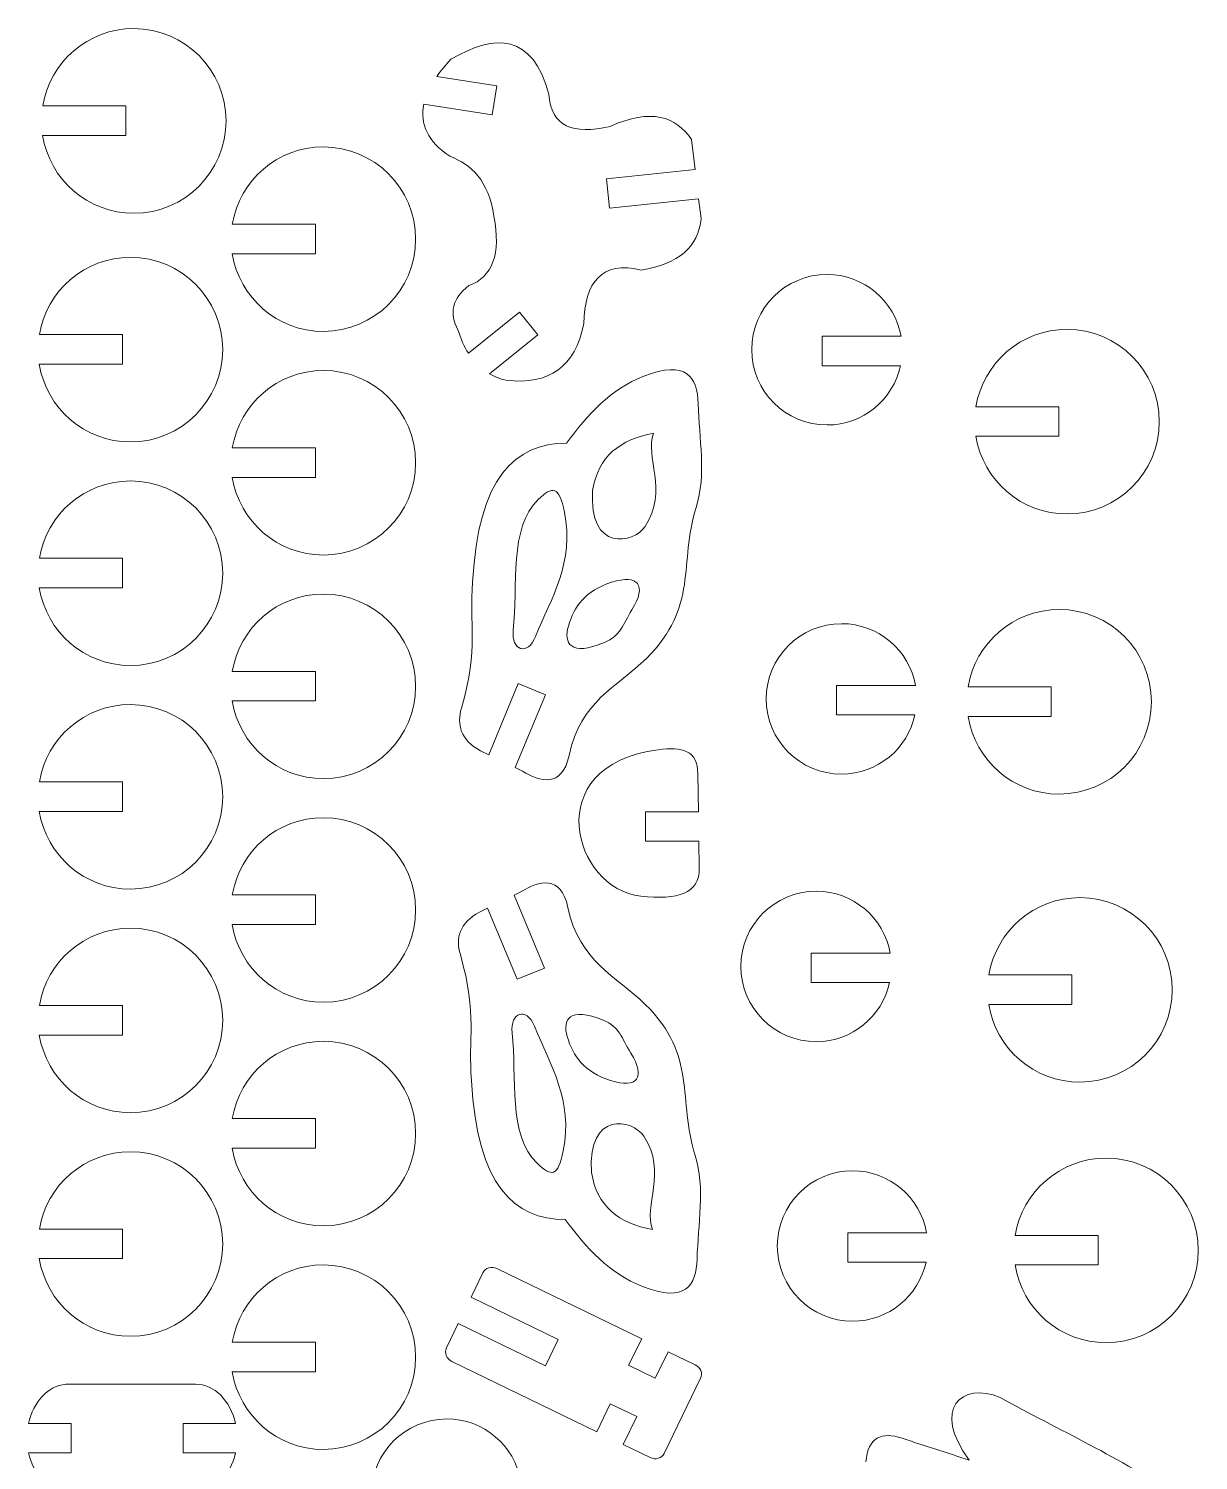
# Model space of a CAD drawing. Header units: millimetres. Extents: x 982 to 1416, y 1035 to 1319.
# Drawn here: x 1291.1 to 1410.6, y 1173.1 to 1319.2 of the extents above; entities that cross this region are included whole.
import ezdxf

# ---------------------------------------------------------------- set-up
doc = ezdxf.new("R2010")
doc.units = ezdxf.units.MM
doc.layers.add('Layer 1', color=7, linetype='Continuous')

msp = doc.modelspace()

# ---------------------------------------------------------------- linework, layer by layer
at = {"layer": 'Layer 1', "color": 1, "lineweight": 9}
for points, knots in [([(1292.56, 1311.35), (1293.29, 1315.83), (1297.17, 1319.25), (1301.86, 1319.25), (1301.86, 1319.25), (1307.06, 1319.25), (1311.28, 1315.03), (1311.28, 1309.83), (1311.28, 1309.83), (1311.28, 1304.62), (1307.06, 1300.4), (1301.86, 1300.4)], [0.5714286, 0.5714286, 0.5714286, 0.5714286, 0.7142857, 0.7142857, 0.7142857, 0.7142857, 0.8571429, 0.8571429, 0.8571429, 0.8571429, 1, 1, 1, 1]), ([(1311.92, 1299.28), (1312.66, 1303.76), (1316.54, 1307.17), (1321.22, 1307.17), (1321.22, 1307.17), (1326.42, 1307.17), (1330.64, 1302.96), (1330.64, 1297.75), (1330.64, 1297.75), (1330.64, 1292.55), (1326.42, 1288.33), (1321.22, 1288.33)], [0.5714286, 0.5714286, 0.5714286, 0.5714286, 0.7142857, 0.7142857, 0.7142857, 0.7142857, 0.8571429, 0.8571429, 0.8571429, 0.8571429, 1, 1, 1, 1]), ([(1292.22, 1288), (1292.95, 1292.48), (1296.84, 1295.89), (1301.52, 1295.89), (1301.52, 1295.89), (1306.72, 1295.89), (1310.94, 1291.68), (1310.94, 1286.47), (1310.94, 1286.47), (1310.94, 1281.27), (1306.72, 1277.05), (1301.52, 1277.05)], [0.5714286, 0.5714286, 0.5714286, 0.5714286, 0.7142857, 0.7142857, 0.7142857, 0.7142857, 0.8571429, 0.8571429, 0.8571429, 0.8571429, 1, 1, 1, 1]), ([(1380.22, 1287.83), (1379.58, 1291.42), (1376.43, 1294.15), (1372.66, 1294.15), (1372.66, 1294.15), (1368.41, 1294.15), (1364.97, 1290.71), (1364.97, 1286.47), (1364.97, 1286.47), (1364.97, 1282.22), (1368.41, 1278.78), (1372.66, 1278.78)], [0.5714286, 0.5714286, 0.5714286, 0.5714286, 0.7142857, 0.7142857, 0.7142857, 0.7142857, 0.8571429, 0.8571429, 0.8571429, 0.8571429, 1, 1, 1, 1]), ([(1387.87, 1280.64), (1388.6, 1285.12), (1392.49, 1288.54), (1397.17, 1288.54), (1397.17, 1288.54), (1402.37, 1288.54), (1406.59, 1284.32), (1406.59, 1279.11), (1406.59, 1279.11), (1406.59, 1273.91), (1402.37, 1269.69), (1397.17, 1269.69)], [0.5714286, 0.5714286, 0.5714286, 0.5714286, 0.7142857, 0.7142857, 0.7142857, 0.7142857, 0.8571429, 0.8571429, 0.8571429, 0.8571429, 1, 1, 1, 1]), ([(1311.92, 1276.45), (1312.66, 1280.93), (1316.54, 1284.34), (1321.22, 1284.34), (1321.22, 1284.34), (1326.42, 1284.34), (1330.64, 1280.13), (1330.64, 1274.92), (1330.64, 1274.92), (1330.64, 1269.72), (1326.42, 1265.5), (1321.22, 1265.5)], [0.5714286, 0.5714286, 0.5714286, 0.5714286, 0.7142857, 0.7142857, 0.7142857, 0.7142857, 0.8571429, 0.8571429, 0.8571429, 0.8571429, 1, 1, 1, 1]), ([(1292.22, 1265.17), (1292.95, 1269.65), (1296.84, 1273.06), (1301.52, 1273.06), (1301.52, 1273.06), (1306.72, 1273.06), (1310.94, 1268.85), (1310.94, 1263.64), (1310.94, 1263.64), (1310.94, 1258.44), (1306.72, 1254.22), (1301.52, 1254.22)], [0.5714286, 0.5714286, 0.5714286, 0.5714286, 0.7142857, 0.7142857, 0.7142857, 0.7142857, 0.8571429, 0.8571429, 0.8571429, 0.8571429, 1, 1, 1, 1]), ([(1311.92, 1253.62), (1312.66, 1258.1), (1316.54, 1261.51), (1321.22, 1261.51), (1321.22, 1261.51), (1326.42, 1261.51), (1330.64, 1257.3), (1330.64, 1252.09), (1330.64, 1252.09), (1330.64, 1246.89), (1326.42, 1242.67), (1321.22, 1242.67)], [0.5714286, 0.5714286, 0.5714286, 0.5714286, 0.7142857, 0.7142857, 0.7142857, 0.7142857, 0.8571429, 0.8571429, 0.8571429, 0.8571429, 1, 1, 1, 1]), ([(1387.07, 1252.04), (1387.8, 1256.52), (1391.69, 1259.94), (1396.37, 1259.94), (1396.37, 1259.94), (1401.57, 1259.94), (1405.79, 1255.72), (1405.79, 1250.51), (1405.79, 1250.51), (1405.79, 1245.31), (1401.57, 1241.09), (1396.37, 1241.09)], [0.5714286, 0.5714286, 0.5714286, 0.5714286, 0.7142857, 0.7142857, 0.7142857, 0.7142857, 0.8571429, 0.8571429, 0.8571429, 0.8571429, 1, 1, 1, 1]), ([(1381.7, 1252.17), (1381.06, 1255.77), (1377.91, 1258.49), (1374.14, 1258.49), (1374.14, 1258.49), (1369.89, 1258.49), (1366.45, 1255.05), (1366.45, 1250.81), (1366.45, 1250.81), (1366.45, 1246.57), (1369.89, 1243.13), (1374.14, 1243.13)], [0.5714286, 0.5714286, 0.5714286, 0.5714286, 0.7142857, 0.7142857, 0.7142857, 0.7142857, 0.8571429, 0.8571429, 0.8571429, 0.8571429, 1, 1, 1, 1]), ([(1292.22, 1242.34), (1292.95, 1246.82), (1296.84, 1250.23), (1301.52, 1250.23), (1301.52, 1250.23), (1306.72, 1250.23), (1310.94, 1246.02), (1310.94, 1240.81), (1310.94, 1240.81), (1310.94, 1235.61), (1306.72, 1231.39), (1301.52, 1231.39)], [0.5714286, 0.5714286, 0.5714286, 0.5714286, 0.7142857, 0.7142857, 0.7142857, 0.7142857, 0.8571429, 0.8571429, 0.8571429, 0.8571429, 1, 1, 1, 1]), ([(1311.92, 1230.79), (1312.66, 1235.27), (1316.54, 1238.68), (1321.22, 1238.68), (1321.22, 1238.68), (1326.42, 1238.68), (1330.64, 1234.47), (1330.64, 1229.26), (1330.64, 1229.26), (1330.64, 1224.06), (1326.42, 1219.84), (1321.22, 1219.84)], [0.5714286, 0.5714286, 0.5714286, 0.5714286, 0.7142857, 0.7142857, 0.7142857, 0.7142857, 0.8571429, 0.8571429, 0.8571429, 0.8571429, 1, 1, 1, 1]), ([(1379.11, 1224.85), (1378.47, 1228.45), (1375.32, 1231.17), (1371.55, 1231.17), (1371.55, 1231.17), (1367.3, 1231.17), (1363.86, 1227.73), (1363.86, 1223.49), (1363.86, 1223.49), (1363.86, 1219.25), (1367.3, 1215.81), (1371.55, 1215.81)], [0.5714286, 0.5714286, 0.5714286, 0.5714286, 0.7142857, 0.7142857, 0.7142857, 0.7142857, 0.8571429, 0.8571429, 0.8571429, 0.8571429, 1, 1, 1, 1]), ([(1389.19, 1222.63), (1389.92, 1227.1), (1393.8, 1230.52), (1398.49, 1230.52), (1398.49, 1230.52), (1403.69, 1230.52), (1407.91, 1226.3), (1407.91, 1221.1), (1407.91, 1221.1), (1407.91, 1215.9), (1403.69, 1211.68), (1398.49, 1211.68)], [0.5714286, 0.5714286, 0.5714286, 0.5714286, 0.7142857, 0.7142857, 0.7142857, 0.7142857, 0.8571429, 0.8571429, 0.8571429, 0.8571429, 1, 1, 1, 1]), ([(1292.22, 1219.51), (1292.95, 1223.99), (1296.84, 1227.4), (1301.52, 1227.4), (1301.52, 1227.4), (1306.72, 1227.4), (1310.94, 1223.19), (1310.94, 1217.98), (1310.94, 1217.98), (1310.94, 1212.78), (1306.72, 1208.56), (1301.52, 1208.56)], [0.5714286, 0.5714286, 0.5714286, 0.5714286, 0.7142857, 0.7142857, 0.7142857, 0.7142857, 0.8571429, 0.8571429, 0.8571429, 0.8571429, 1, 1, 1, 1]), ([(1311.92, 1207.96), (1312.66, 1212.44), (1316.54, 1215.85), (1321.22, 1215.85), (1321.22, 1215.85), (1326.42, 1215.85), (1330.64, 1211.64), (1330.64, 1206.43), (1330.64, 1206.43), (1330.64, 1201.23), (1326.42, 1197.01), (1321.22, 1197.01)], [0.5714286, 0.5714286, 0.5714286, 0.5714286, 0.7142857, 0.7142857, 0.7142857, 0.7142857, 0.8571429, 0.8571429, 0.8571429, 0.8571429, 1, 1, 1, 1]), ([(1292.22, 1196.68), (1292.95, 1201.16), (1296.84, 1204.57), (1301.52, 1204.57), (1301.52, 1204.57), (1306.72, 1204.57), (1310.94, 1200.36), (1310.94, 1195.15), (1310.94, 1195.15), (1310.94, 1189.95), (1306.72, 1185.73), (1301.52, 1185.73)], [0.5714286, 0.5714286, 0.5714286, 0.5714286, 0.7142857, 0.7142857, 0.7142857, 0.7142857, 0.8571429, 0.8571429, 0.8571429, 0.8571429, 1, 1, 1, 1]), ([(1391.87, 1196.03), (1392.6, 1200.5), (1396.48, 1203.92), (1401.16, 1203.92), (1401.16, 1203.92), (1406.37, 1203.92), (1410.58, 1199.7), (1410.58, 1194.5), (1410.58, 1194.5), (1410.58, 1189.3), (1406.37, 1185.08), (1401.16, 1185.08)], [0.5714286, 0.5714286, 0.5714286, 0.5714286, 0.7142857, 0.7142857, 0.7142857, 0.7142857, 0.8571429, 0.8571429, 0.8571429, 0.8571429, 1, 1, 1, 1]), ([(1382.83, 1196.31), (1382.18, 1199.91), (1379.04, 1202.63), (1375.27, 1202.63), (1375.27, 1202.63), (1371.02, 1202.63), (1367.58, 1199.19), (1367.58, 1194.95), (1367.58, 1194.95), (1367.58, 1190.71), (1371.02, 1187.27), (1375.27, 1187.27)], [0.5714286, 0.5714286, 0.5714286, 0.5714286, 0.7142857, 0.7142857, 0.7142857, 0.7142857, 0.8571429, 0.8571429, 0.8571429, 0.8571429, 1, 1, 1, 1]), ([(1311.92, 1185.13), (1312.66, 1189.61), (1316.54, 1193.02), (1321.22, 1193.02), (1321.22, 1193.02), (1326.42, 1193.02), (1330.64, 1188.81), (1330.64, 1183.6), (1330.64, 1183.6), (1330.64, 1178.4), (1326.42, 1174.18), (1321.22, 1174.18)], [0.5714286, 0.5714286, 0.5714286, 0.5714286, 0.7142857, 0.7142857, 0.7142857, 0.7142857, 0.8571429, 0.8571429, 0.8571429, 0.8571429, 1, 1, 1, 1]), ([(1312.24, 1176.83), (1311.74, 1179.15), (1310.1, 1180.84), (1308.15, 1180.84), (1308.15, 1180.84), (1308.06, 1180.84), (1307.96, 1180.84), (1307.87, 1180.83)], [0.7894737, 0.7894737, 0.7894737, 0.7894737, 0.8421053, 0.8421053, 0.8421053, 0.8421053, 0.8947368, 0.8947368, 0.8947368, 0.8947368]), ([(1341.38, 1170.97), (1340.74, 1174.57), (1337.6, 1177.29), (1333.82, 1177.29), (1333.82, 1177.29), (1329.58, 1177.29), (1326.14, 1173.85), (1326.14, 1169.61), (1326.14, 1169.61), (1326.14, 1165.37), (1329.58, 1161.93), (1333.82, 1161.93)], [0.5714286, 0.5714286, 0.5714286, 0.5714286, 0.7142857, 0.7142857, 0.7142857, 0.7142857, 0.8571429, 0.8571429, 0.8571429, 0.8571429, 1, 1, 1, 1]), ([(1295.21, 1169.82), (1295.21, 1169.82), (1308.15, 1169.82), (1308.15, 1169.82), (1308.15, 1169.82), (1310.1, 1169.82), (1311.74, 1171.51), (1312.24, 1173.83)], [0.5263158, 0.5263158, 0.5263158, 0.5263158, 0.5789474, 0.5789474, 0.5789474, 0.5789474, 0.6315789, 0.6315789, 0.6315789, 0.6315789])]:
    msp.add_open_spline(points, degree=3, knots=knots, dxfattribs=at)
for points in [[(1334.24, 1316.12), (1338.86, 1318.79), (1342.57, 1318.7), (1344.26, 1312.57)], [(1332.8, 1314.36), (1333.2, 1314.93), (1333.68, 1315.51), (1334.24, 1316.12)], [(1338.92, 1313.39), (1338.92, 1313.39), (1332.8, 1314.36), (1332.8, 1314.36)], [(1338.45, 1310.43), (1338.45, 1310.43), (1338.92, 1313.39), (1338.92, 1313.39)], [(1301.03, 1311.35), (1301.03, 1311.35), (1292.56, 1311.35), (1292.56, 1311.35)], [(1301.03, 1308.34), (1301.03, 1308.34), (1301.03, 1311.35), (1301.03, 1311.35)], [(1334.12, 1306.21), (1331.93, 1307.72), (1331.05, 1309.5), (1331.48, 1311.53)], [(1331.48, 1311.53), (1331.48, 1311.53), (1338.45, 1310.43), (1338.45, 1310.43)], [(1344.26, 1312.57), (1344.44, 1309.22), (1346.74, 1308.38), (1350.5, 1309.27)], [(1350.5, 1309.27), (1354.69, 1311.14), (1357.22, 1310.29), (1358.81, 1307.93)], [(1301.86, 1300.4), (1297.16, 1300.4), (1293.27, 1303.84), (1292.55, 1308.34)], [(1292.55, 1308.34), (1292.55, 1308.34), (1301.03, 1308.34), (1301.03, 1308.34)], [(1358.81, 1307.93), (1358.81, 1307.93), (1359.18, 1304.85), (1359.18, 1304.85)], [(1338.64, 1300.1), (1338.08, 1303.72), (1336.36, 1305.4), (1334.12, 1306.21)], [(1359.18, 1304.85), (1359.18, 1304.85), (1350.13, 1303.9), (1350.13, 1303.9)], [(1350.13, 1303.9), (1350.13, 1303.9), (1350.44, 1300.92), (1350.44, 1300.92)], [(1350.44, 1300.92), (1350.44, 1300.92), (1359.54, 1301.87), (1359.54, 1301.87)], [(1359.54, 1301.87), (1359.54, 1301.87), (1359.79, 1299.86), (1359.79, 1299.86)], [(1336.07, 1293.01), (1338.51, 1293.88), (1339.37, 1296.24), (1338.64, 1300.1)], [(1359.79, 1299.86), (1359.54, 1296.96), (1357.51, 1295.21), (1353.67, 1294.6)], [(1320.4, 1299.28), (1320.4, 1299.28), (1311.92, 1299.28), (1311.92, 1299.28)], [(1320.4, 1296.26), (1320.4, 1296.26), (1320.4, 1299.28), (1320.4, 1299.28)], [(1321.22, 1288.33), (1316.53, 1288.33), (1312.63, 1291.77), (1311.92, 1296.26)], [(1311.92, 1296.26), (1311.92, 1296.26), (1320.4, 1296.26), (1320.4, 1296.26)], [(1353.67, 1294.6), (1349.64, 1295.54), (1347.93, 1293.38), (1347.81, 1289.1)], [(1334.97, 1288.49), (1334.03, 1290.18), (1334.4, 1291.69), (1336.07, 1293.01)], [(1341.25, 1290.31), (1341.25, 1290.31), (1336.04, 1286.1), (1336.04, 1286.1)], [(1343.13, 1287.98), (1343.13, 1287.98), (1341.25, 1290.31), (1341.25, 1290.31)], [(1300.7, 1288), (1300.7, 1288), (1292.22, 1288), (1292.22, 1288)], [(1300.7, 1284.98), (1300.7, 1284.98), (1300.7, 1288), (1300.7, 1288)], [(1336.04, 1286.1), (1335.6, 1286.79), (1335.25, 1287.59), (1334.97, 1288.49)], [(1338.2, 1283.99), (1338.2, 1283.99), (1343.13, 1287.98), (1343.13, 1287.98)], [(1347.81, 1289.1), (1346.95, 1284.74), (1344.3, 1282.82), (1339.86, 1283.35)], [(1372.16, 1284.83), (1372.16, 1284.83), (1372.16, 1287.83), (1372.16, 1287.83)], [(1372.16, 1287.83), (1372.16, 1287.83), (1380.22, 1287.83), (1380.22, 1287.83)], [(1301.52, 1277.05), (1296.82, 1277.05), (1292.93, 1280.49), (1292.21, 1284.98)], [(1292.21, 1284.98), (1292.21, 1284.98), (1300.7, 1284.98), (1300.7, 1284.98)], [(1359.5, 1280.94), (1359.44, 1283.67), (1358.29, 1285.45), (1353.94, 1283.76)], [(1339.86, 1283.35), (1339.25, 1283.49), (1338.7, 1283.7), (1338.2, 1283.99)], [(1353.94, 1283.76), (1350.54, 1282.43), (1348.2, 1279.81), (1346.04, 1276.92)], [(1380.16, 1284.83), (1380.16, 1284.83), (1372.16, 1284.83), (1372.16, 1284.83)], [(1372.66, 1278.78), (1376.34, 1278.78), (1379.41, 1281.37), (1380.16, 1284.83)], [(1359.3, 1270.36), (1360.36, 1273.73), (1359.58, 1277.42), (1359.5, 1280.94)], [(1396.35, 1280.64), (1396.35, 1280.64), (1387.87, 1280.64), (1387.87, 1280.64)], [(1396.35, 1277.62), (1396.35, 1277.62), (1396.35, 1280.64), (1396.35, 1280.64)], [(1354.95, 1277.93), (1351.53, 1277.33), (1349.28, 1275.56), (1348.72, 1272.1)], [(1354.08, 1268.42), (1356.49, 1272.08), (1354, 1275.56), (1354.95, 1277.93)], [(1320.4, 1276.45), (1320.4, 1276.45), (1311.92, 1276.45), (1311.92, 1276.45)], [(1320.4, 1273.43), (1320.4, 1273.43), (1320.4, 1276.45), (1320.4, 1276.45)], [(1346.04, 1276.92), (1340.81, 1276.88), (1337.04, 1273.49), (1336.46, 1262.72)], [(1397.17, 1269.69), (1392.48, 1269.69), (1388.58, 1273.13), (1387.87, 1277.62)], [(1387.87, 1277.62), (1387.87, 1277.62), (1396.35, 1277.62), (1396.35, 1277.62)], [(1321.22, 1265.5), (1316.53, 1265.5), (1312.63, 1268.94), (1311.92, 1273.43)], [(1311.92, 1273.43), (1311.92, 1273.43), (1320.4, 1273.43), (1320.4, 1273.43)], [(1345.84, 1269.89), (1345.29, 1272.57), (1344.64, 1272.58), (1343.16, 1271.16)], [(1348.72, 1272.1), (1348.29, 1265.75), (1352.92, 1266.67), (1354.08, 1268.42)], [(1343.16, 1271.16), (1340.16, 1268.3), (1341.1, 1262.33), (1340.61, 1257.83)], [(1354.21, 1254.95), (1359.58, 1260.26), (1357.48, 1264.59), (1359.3, 1270.36)], [(1342.89, 1257.17), (1344.51, 1261.21), (1346.89, 1264.73), (1345.84, 1269.89)], [(1300.7, 1265.17), (1300.7, 1265.17), (1292.22, 1265.17), (1292.22, 1265.17)], [(1300.7, 1262.15), (1300.7, 1262.15), (1300.7, 1265.17), (1300.7, 1265.17)], [(1352.74, 1259.91), (1354.3, 1262.43), (1353.38, 1263.57), (1350.66, 1262.72)], [(1301.52, 1254.22), (1296.82, 1254.22), (1292.93, 1257.66), (1292.21, 1262.15)], [(1292.21, 1262.15), (1292.21, 1262.15), (1300.7, 1262.15), (1300.7, 1262.15)], [(1336.46, 1262.72), (1336.08, 1258.44), (1337.12, 1256.14), (1335.32, 1249.86)], [(1350.66, 1262.72), (1348, 1261.89), (1346.81, 1260.2), (1346.24, 1258.24)], [(1349.92, 1256.56), (1351.58, 1257.25), (1351.79, 1258.39), (1352.74, 1259.91)], [(1340.61, 1257.83), (1340.38, 1255.74), (1342.09, 1255.17), (1342.89, 1257.17)], [(1346.24, 1258.24), (1345.74, 1256.51), (1346.44, 1255.12), (1349.92, 1256.56)], [(1346.31, 1245.04), (1347.48, 1250.6), (1351.2, 1251.99), (1354.21, 1254.95)], [(1320.4, 1253.62), (1320.4, 1253.62), (1311.92, 1253.62), (1311.92, 1253.62)], [(1320.4, 1250.6), (1320.4, 1250.6), (1320.4, 1253.62), (1320.4, 1253.62)], [(1338.11, 1245.1), (1338.11, 1245.1), (1341.13, 1252.39), (1341.13, 1252.39)], [(1341.13, 1252.39), (1341.13, 1252.39), (1343.9, 1251.24), (1343.9, 1251.24)], [(1373.64, 1249.17), (1373.64, 1249.17), (1373.64, 1252.17), (1373.64, 1252.17)], [(1373.64, 1252.17), (1373.64, 1252.17), (1381.7, 1252.17), (1381.7, 1252.17)], [(1395.55, 1252.04), (1395.55, 1252.04), (1387.07, 1252.04), (1387.07, 1252.04)], [(1395.55, 1249.02), (1395.55, 1249.02), (1395.55, 1252.04), (1395.55, 1252.04)], [(1321.22, 1242.67), (1316.53, 1242.67), (1312.63, 1246.11), (1311.92, 1250.6)], [(1311.92, 1250.6), (1311.92, 1250.6), (1320.4, 1250.6), (1320.4, 1250.6)], [(1343.9, 1251.24), (1343.9, 1251.24), (1340.81, 1243.79), (1340.81, 1243.79)], [(1335.32, 1249.86), (1334.84, 1248.19), (1335.21, 1246.66), (1337.26, 1245.51)], [(1381.64, 1249.17), (1381.64, 1249.17), (1373.64, 1249.17), (1373.64, 1249.17)], [(1374.14, 1243.13), (1377.82, 1243.13), (1380.89, 1245.72), (1381.64, 1249.17)], [(1396.37, 1241.09), (1391.67, 1241.09), (1387.78, 1244.53), (1387.07, 1249.02)], [(1387.07, 1249.02), (1387.07, 1249.02), (1395.55, 1249.02), (1395.55, 1249.02)], [(1337.26, 1245.51), (1337.26, 1245.51), (1338.11, 1245.1), (1338.11, 1245.1)], [(1353.63, 1230.66), (1346.75, 1231.41), (1343.15, 1244.02), (1355.4, 1245.61)], [(1355.4, 1245.61), (1357.87, 1245.93), (1359.44, 1245.58), (1359.47, 1243.16)], [(1341.55, 1243.43), (1343.34, 1242.36), (1345.59, 1241.66), (1346.31, 1245.04)], [(1340.81, 1243.79), (1340.81, 1243.79), (1341.55, 1243.43), (1341.55, 1243.43)], [(1359.47, 1243.16), (1359.47, 1243.16), (1359.53, 1239.28), (1359.53, 1239.28)], [(1300.7, 1242.34), (1300.7, 1242.34), (1292.22, 1242.34), (1292.22, 1242.34)], [(1300.7, 1239.32), (1300.7, 1239.32), (1300.7, 1242.34), (1300.7, 1242.34)], [(1301.52, 1231.39), (1296.82, 1231.39), (1292.93, 1234.83), (1292.21, 1239.32)], [(1292.21, 1239.32), (1292.21, 1239.32), (1300.7, 1239.32), (1300.7, 1239.32)], [(1359.53, 1239.28), (1359.53, 1239.28), (1354.12, 1239.28), (1354.12, 1239.28)], [(1354.12, 1239.28), (1354.12, 1239.28), (1354.12, 1236.28), (1354.12, 1236.28)], [(1354.12, 1236.28), (1354.12, 1236.28), (1359.57, 1236.28), (1359.57, 1236.28)], [(1359.57, 1236.28), (1359.57, 1236.28), (1359.61, 1233.51), (1359.61, 1233.51)], [(1341.44, 1231.13), (1343.22, 1232.21), (1345.48, 1232.91), (1346.19, 1229.52)], [(1359.61, 1233.51), (1359.65, 1230.97), (1357.44, 1230.24), (1353.63, 1230.66)], [(1340.7, 1230.77), (1340.7, 1230.77), (1341.44, 1231.13), (1341.44, 1231.13)], [(1320.4, 1230.79), (1320.4, 1230.79), (1311.92, 1230.79), (1311.92, 1230.79)], [(1320.4, 1227.77), (1320.4, 1227.77), (1320.4, 1230.79), (1320.4, 1230.79)], [(1337.15, 1229.05), (1337.15, 1229.05), (1338, 1229.46), (1338, 1229.46)], [(1338, 1229.46), (1338, 1229.46), (1341.02, 1222.18), (1341.02, 1222.18)], [(1343.79, 1223.33), (1343.79, 1223.33), (1340.7, 1230.77), (1340.7, 1230.77)], [(1346.19, 1229.52), (1347.37, 1223.96), (1351.09, 1222.58), (1354.1, 1219.61)], [(1335.21, 1224.7), (1334.73, 1226.38), (1335.1, 1227.9), (1337.15, 1229.05)], [(1321.22, 1219.84), (1316.53, 1219.84), (1312.63, 1223.28), (1311.92, 1227.77)], [(1311.92, 1227.77), (1311.92, 1227.77), (1320.4, 1227.77), (1320.4, 1227.77)], [(1336.35, 1211.84), (1335.97, 1216.13), (1337, 1218.43), (1335.21, 1224.7)], [(1371.05, 1221.85), (1371.05, 1221.85), (1371.05, 1224.85), (1371.05, 1224.85)], [(1371.05, 1224.85), (1371.05, 1224.85), (1379.11, 1224.85), (1379.11, 1224.85)], [(1341.02, 1222.18), (1341.02, 1222.18), (1343.79, 1223.33), (1343.79, 1223.33)], [(1397.66, 1222.63), (1397.66, 1222.63), (1389.19, 1222.63), (1389.19, 1222.63)], [(1397.66, 1219.61), (1397.66, 1219.61), (1397.66, 1222.63), (1397.66, 1222.63)], [(1379.05, 1221.85), (1379.05, 1221.85), (1371.05, 1221.85), (1371.05, 1221.85)], [(1371.55, 1215.81), (1375.23, 1215.81), (1378.3, 1218.4), (1379.05, 1221.85)], [(1300.7, 1219.51), (1300.7, 1219.51), (1292.22, 1219.51), (1292.22, 1219.51)], [(1300.7, 1216.49), (1300.7, 1216.49), (1300.7, 1219.51), (1300.7, 1219.51)], [(1340.5, 1216.73), (1340.27, 1218.82), (1341.97, 1219.4), (1342.78, 1217.4)], [(1346.13, 1216.33), (1345.62, 1218.05), (1346.33, 1219.45), (1349.81, 1218)], [(1354.1, 1219.61), (1359.47, 1214.31), (1357.37, 1209.97), (1359.19, 1204.2)], [(1398.49, 1211.68), (1393.79, 1211.68), (1389.9, 1215.11), (1389.18, 1219.61)], [(1389.18, 1219.61), (1389.18, 1219.61), (1397.66, 1219.61), (1397.66, 1219.61)], [(1349.81, 1218), (1351.47, 1217.31), (1351.68, 1216.17), (1352.62, 1214.65)], [(1301.52, 1208.56), (1296.82, 1208.56), (1292.93, 1212), (1292.21, 1216.49)], [(1292.21, 1216.49), (1292.21, 1216.49), (1300.7, 1216.49), (1300.7, 1216.49)], [(1343.04, 1203.4), (1340.05, 1206.26), (1340.99, 1212.23), (1340.5, 1216.73)], [(1342.78, 1217.4), (1344.4, 1213.36), (1346.77, 1209.83), (1345.72, 1204.67)], [(1350.55, 1211.84), (1347.89, 1212.67), (1346.7, 1214.36), (1346.13, 1216.33)], [(1352.62, 1214.65), (1354.19, 1212.13), (1353.27, 1210.99), (1350.55, 1211.84)], [(1345.93, 1197.64), (1340.7, 1197.68), (1336.93, 1201.08), (1336.35, 1211.84)], [(1320.4, 1207.96), (1320.4, 1207.96), (1311.92, 1207.96), (1311.92, 1207.96)], [(1320.4, 1204.94), (1320.4, 1204.94), (1320.4, 1207.96), (1320.4, 1207.96)], [(1348.6, 1202.46), (1348.18, 1208.81), (1352.81, 1207.9), (1353.96, 1206.15)], [(1353.96, 1206.15), (1356.38, 1202.48), (1353.89, 1199.01), (1354.83, 1196.63)], [(1321.22, 1197.01), (1316.53, 1197.01), (1312.63, 1200.45), (1311.92, 1204.94)], [(1311.92, 1204.94), (1311.92, 1204.94), (1320.4, 1204.94), (1320.4, 1204.94)], [(1345.72, 1204.67), (1345.18, 1201.99), (1344.53, 1201.99), (1343.04, 1203.4)], [(1359.19, 1204.2), (1360.25, 1200.84), (1359.47, 1197.15), (1359.39, 1193.62)], [(1354.83, 1196.63), (1351.42, 1197.24), (1349.16, 1199), (1348.6, 1202.46)], [(1353.83, 1190.81), (1350.43, 1192.13), (1348.09, 1194.76), (1345.93, 1197.64)], [(1300.7, 1196.68), (1300.7, 1196.68), (1292.22, 1196.68), (1292.22, 1196.68)], [(1300.7, 1193.66), (1300.7, 1193.66), (1300.7, 1196.68), (1300.7, 1196.68)], [(1374.77, 1193.31), (1374.77, 1193.31), (1374.77, 1196.31), (1374.77, 1196.31)], [(1374.77, 1196.31), (1374.77, 1196.31), (1382.83, 1196.31), (1382.83, 1196.31)], [(1400.34, 1196.03), (1400.34, 1196.03), (1391.87, 1196.03), (1391.87, 1196.03)], [(1400.34, 1193.01), (1400.34, 1193.01), (1400.34, 1196.03), (1400.34, 1196.03)], [(1301.52, 1185.73), (1296.82, 1185.73), (1292.93, 1189.17), (1292.21, 1193.66)], [(1292.21, 1193.66), (1292.21, 1193.66), (1300.7, 1193.66), (1300.7, 1193.66)], [(1338.95, 1192.64), (1338.4, 1192.91), (1337.75, 1192.71), (1337.5, 1192.21)], [(1359.39, 1193.62), (1359.32, 1190.89), (1358.18, 1189.11), (1353.83, 1190.81)], [(1382.77, 1193.31), (1382.77, 1193.31), (1374.77, 1193.31), (1374.77, 1193.31)], [(1375.27, 1187.27), (1378.95, 1187.27), (1382.02, 1189.86), (1382.77, 1193.31)], [(1401.16, 1185.08), (1396.47, 1185.08), (1392.57, 1188.51), (1391.86, 1193.01)], [(1391.86, 1193.01), (1391.86, 1193.01), (1400.34, 1193.01), (1400.34, 1193.01)], [(1337.5, 1192.21), (1337.5, 1192.21), (1336.3, 1189.73), (1336.3, 1189.73)], [(1353.73, 1185.47), (1353.73, 1185.47), (1338.95, 1192.64), (1338.95, 1192.64)], [(1336.3, 1189.73), (1336.3, 1189.73), (1345.21, 1185.41), (1345.21, 1185.41)], [(1334.99, 1187.03), (1334.99, 1187.03), (1333.79, 1184.55), (1333.79, 1184.55)], [(1343.91, 1182.71), (1343.91, 1182.71), (1334.99, 1187.03), (1334.99, 1187.03)], [(1320.4, 1185.13), (1320.4, 1185.13), (1311.92, 1185.13), (1311.92, 1185.13)], [(1320.4, 1182.11), (1320.4, 1182.11), (1320.4, 1185.13), (1320.4, 1185.13)], [(1333.79, 1184.55), (1333.55, 1184.05), (1333.8, 1183.42), (1334.35, 1183.15)], [(1345.21, 1185.41), (1345.21, 1185.41), (1343.91, 1182.71), (1343.91, 1182.71)], [(1352.4, 1182.77), (1352.4, 1182.77), (1353.73, 1185.47), (1353.73, 1185.47)], [(1356.43, 1184.16), (1356.43, 1184.16), (1355.1, 1181.46), (1355.1, 1181.46)], [(1359.18, 1182.83), (1359.18, 1182.83), (1356.43, 1184.16), (1356.43, 1184.16)], [(1334.35, 1183.15), (1334.35, 1183.15), (1349.14, 1175.99), (1349.14, 1175.99)], [(1355.1, 1181.46), (1355.1, 1181.46), (1352.4, 1182.77), (1352.4, 1182.77)], [(1359.75, 1181.44), (1359.99, 1181.94), (1359.74, 1182.57), (1359.18, 1182.83)], [(1321.22, 1174.18), (1316.53, 1174.18), (1312.63, 1177.62), (1311.92, 1182.11)], [(1311.92, 1182.11), (1311.92, 1182.11), (1320.4, 1182.11), (1320.4, 1182.11)], [(1356.03, 1173.77), (1356.03, 1173.77), (1359.75, 1181.44), (1359.75, 1181.44)], [(1294.92, 1180.83), (1293.1, 1180.68), (1291.6, 1179.03), (1291.12, 1176.83)], [(1294.93, 1180.83), (1294.93, 1180.83), (1294.92, 1180.83), (1294.92, 1180.83)], [(1294.92, 1180.83), (1294.92, 1180.83), (1294.92, 1180.83), (1294.92, 1180.83)], [(1295.21, 1180.84), (1295.11, 1180.84), (1295.02, 1180.84), (1294.93, 1180.83)], [(1295.49, 1180.83), (1295.4, 1180.84), (1295.3, 1180.84), (1295.21, 1180.84)], [(1307.87, 1180.83), (1307.87, 1180.83), (1295.49, 1180.83), (1295.49, 1180.83)], [(1387.19, 1173.09), (1383.27, 1178.34), (1386.41, 1181.1), (1390.34, 1179.49)], [(1349.14, 1175.99), (1349.14, 1175.99), (1350.52, 1178.84), (1350.52, 1178.84)], [(1350.52, 1178.84), (1350.52, 1178.84), (1353.22, 1177.54), (1353.22, 1177.54)], [(1390.34, 1179.49), (1396.33, 1176.12), (1402.71, 1173.35), (1408.33, 1169.38)], [(1291.12, 1176.83), (1291.12, 1176.83), (1295.47, 1176.83), (1295.47, 1176.83)], [(1295.47, 1176.83), (1295.47, 1176.83), (1295.47, 1173.83), (1295.47, 1173.83)], [(1306.9, 1173.83), (1306.9, 1173.83), (1306.9, 1176.83), (1306.9, 1176.83)], [(1306.9, 1176.83), (1306.9, 1176.83), (1312.24, 1176.83), (1312.24, 1176.83)], [(1353.22, 1177.54), (1353.22, 1177.54), (1351.84, 1174.68), (1351.84, 1174.68)], [(1376.62, 1172.91), (1376.87, 1175.41), (1378.22, 1176.01), (1380.32, 1175.32)], [(1351.84, 1174.68), (1351.84, 1174.68), (1354.59, 1173.35), (1354.59, 1173.35)], [(1380.32, 1175.32), (1382.61, 1174.57), (1384.9, 1173.83), (1387.19, 1173.09)], [(1295.47, 1173.83), (1295.47, 1173.83), (1291.12, 1173.83), (1291.12, 1173.83)], [(1291.12, 1173.83), (1291.6, 1171.63), (1293.1, 1169.99), (1294.92, 1169.83)], [(1312.24, 1173.83), (1312.24, 1173.83), (1306.9, 1173.83), (1306.9, 1173.83)], [(1354.59, 1173.35), (1355.14, 1173.08), (1355.79, 1173.27), (1356.03, 1173.77)]]:
    msp.add_open_spline(points, degree=3, dxfattribs=at)

doc.saveas('drawing.dxf')
